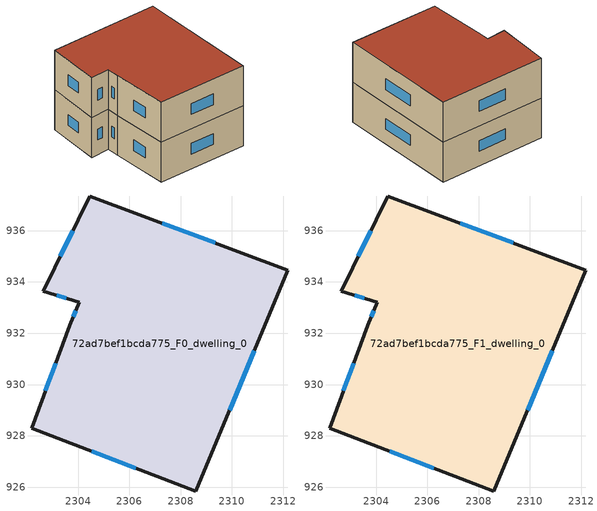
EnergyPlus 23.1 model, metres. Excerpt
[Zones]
72ad7bef1bcda775_F0_dwelling_0
 floor ground (EU_floor_Construction): 2312.18,934.46 2308.59,925.84 2302.18,928.29 2303.66,932.3 2304.04,933.21 2302.64,933.63 2304.45,937.36 z0
 wall outside (EU_wall_Construction): 2304.45,937.36 2302.64,933.63 2304.04,933.21 2303.66,932.3 2302.18,928.29 2308.59,925.84 2312.18,934.46 2304.45,937.36 z0:3
 window (EU_Window_Construction): 2303.79,935.99 2303.3,935 / 2309.35,935.52 2307.28,936.3 / 2309.91,929 2310.87,931.31 / 2304.53,927.4 2306.25,926.74 / 2303.12,930.84 2302.72,929.76 / 2303.9,932.88 2303.8,932.63 / 2303.15,933.48 2303.53,933.36 z1.1:1.9
72ad7bef1bcda775_F1_dwelling_0
 floor to 72ad7bef1bcda775_F0_dwelling_0 (EU_floor_Construction): 2312.18,934.46 2308.59,925.84 2302.18,928.29 2303.66,932.3 2304.04,933.21 2302.64,933.63 2304.45,937.36 z3
 wall outside (EU_wall_Construction): 2304.45,937.36 2302.64,933.63 2304.04,933.21 2303.66,932.3 2302.18,928.29 2308.59,925.84 2312.18,934.46 2304.45,937.36 z3:6
 window (EU_Window_Construction): 2303.79,935.99 2303.3,935 / 2309.35,935.52 2307.28,936.3 / 2309.91,929 2310.87,931.31 / 2304.53,927.4 2306.25,926.74 / 2303.12,930.84 2302.72,929.76 / 2303.9,932.88 2303.8,932.63 / 2303.15,933.48 2303.53,933.36 z4.1:4.9
 roof outside (EU_roof_Construction): 2308.59,925.84 2312.18,934.46 2304.45,937.36 2302.64,933.63 2304.04,933.21 2303.66,932.3 2302.18,928.29 z6
[Building]
EU S2 Campaign: North Axis=0; Terrain=City; Solar Distribution=FullExterior
[Site:Location]
Bologna: Latitude=44.5; Longitude=11.25; Time Zone=1; Elevation=37
[SizingPeriod:WeatherFileDays]
AnnualSizingPeriod: Begin Month=1; Begin Day of Month=1; End Month=12; End Day of Month=31; Day of Week for Start Day=Monday; Use Weather File Daylight Saving Period=No; Use Weather File Rain and Snow Indicators=No
[MATERIAL]
EU_InternalMass_Material: Roughness=MediumRough; Thickness=0.1; Conductivity=1; Density=1800; Specific Heat=900; Thermal Absorptance=0.9; Solar Absorptance=0.7; Visible Absorptance=0.7
[MATERIAL:NOMASS] Roughness=MediumRough; Thermal Absorptance=0.9; Solar Absorptance=0.7; Visible Absorptance=0.7
Name | Thermal Resistance
EU_wall_NoMass | 0.753012
EU_roof_NoMass | 0.675676
EU_floor_NoMass | 0.609756
[WINDOWMATERIAL:SIMPLEGLAZINGSYSTEM]
EU_Window_SimpleGlazing: UFactor=4.6; Solar Heat Gain Coefficient=0.85; Visible Transmittance=0.85
[CONSTRUCTION]
EU_wall_Construction: EU_wall_NoMass
EU_roof_Construction: EU_roof_NoMass
EU_floor_Construction: EU_floor_NoMass
EU_Window_Construction: EU_Window_SimpleGlazing
EU_InternalMass_Construction: EU_InternalMass_Material
[ZONE] Type=1; Multiplier=1; Ceiling Height=autocalculate; Volume=211.674; Floor Area=autocalculate; Part of Total Floor Area=Yes
72ad7bef1bcda775_F0_dwelling_0; 72ad7bef1bcda775_F1_dwelling_0
[INTERNALMASS] Construction=EU_InternalMass_Construction; Surface Area=70.558
Name | Zone or ZoneList
72ad7bef1bcda775_F0_dwelling_0_EU_InternalMass | 72ad7bef1bcda775_F0_dwelling_0
72ad7bef1bcda775_F1_dwelling_0_EU_InternalMass | 72ad7bef1bcda775_F1_dwelling_0
[OTHEREQUIPMENT] Fuel Type=Electricity; Design Level Calculation Method=Watts/Area; Power per Zone Floor Area=1; Fraction Latent=0; Fraction Radiant=0; Fraction Lost=0; Carbon Dioxide Generation Rate=0; EndUse Subcategory=EU_Step8_InternalGains
Name | Zone or ZoneList or Space or SpaceList | Schedule
EU_Step8_InternalGain_72ad7bef1bcda775_F0_dwelling_0_f000 | 72ad7bef1bcda775_F0_dwelling_0 | EU_Step8_GainSchedule_72ad7bef1bcda775_F0_dwelling_0_f000
EU_Step8_InternalGain_72ad7bef1bcda775_F1_dwelling_0_f000 | 72ad7bef1bcda775_F1_dwelling_0 | EU_Step8_GainSchedule_72ad7bef1bcda775_F1_dwelling_0_f000
[ZONEVENTILATION:DESIGNFLOWRATE] Schedule=EU_AlwaysOn; Design Flow Rate Calculation Method=AirChanges/Hour; Air Changes per Hour=0.64; Ventilation Type=Natural; Fan Pressure Rise=0; Fan Total Efficiency=1; Constant Term Coefficient=1; Temperature Term Coefficient=0; Velocity Term Coefficient=0; Velocity Squared Term Coefficient=0; Minimum Indoor Temperature=-100; Maximum Indoor Temperature=100; Delta Temperature=-100; Minimum Outdoor Temperature=-100; Maximum Outdoor Temperature=100; Maximum Wind Speed=40
Name | Zone or ZoneList or Space or SpaceList
EU_ConstantAir_72ad7bef1bcda775_F0_dwelling_0 | 72ad7bef1bcda775_F0_dwelling_0
EU_ConstantAir_72ad7bef1bcda775_F1_dwelling_0 | 72ad7bef1bcda775_F1_dwelling_0
[HVACTEMPLATE:THERMOSTAT] Constant Heating Setpoint=20; Constant Cooling Setpoint=50
EU_HeatOnly_72ad7bef1bcda775_F0_dwelling_0; EU_HeatOnly_72ad7bef1bcda775_F1_dwelling_0
[HVACTEMPLATE:ZONE:IDEALLOADSAIRSYSTEM] System Availability Schedule=EU_AlwaysOn; Maximum Heating Supply Air Temperature=50; Minimum Cooling Supply Air Temperature=13; Maximum Heating Supply Air Humidity Ratio=0.0156; Minimum Cooling Supply Air Humidity Ratio=0.0077; Heating Limit=NoLimit; Cooling Limit=NoLimit; Heating Availability Schedule=EU_AlwaysOn; Cooling Availability Schedule=EU_CoolingOff; Dehumidification Control Type=ConstantSensibleHeatRatio; Cooling Sensible Heat Ratio=0.7; Dehumidification Setpoint=60; Humidification Control Type=None; Humidification Setpoint=30; Outdoor Air Method=None; Outdoor Air Flow Rate per Person=0.00944; Outdoor Air Flow Rate per Zone Floor Area=0; Outdoor Air Flow Rate per Zone=0; Demand Controlled Ventilation Type=None; Outdoor Air Economizer Type=NoEconomizer; Heat Recovery Type=None; Sensible Heat Recovery Effectiveness=0.7; Latent Heat Recovery Effectiveness=0.65
Name | Template Thermostat
72ad7bef1bcda775_F0_dwelling_0 | EU_HeatOnly_72ad7bef1bcda775_F0_dwelling_0
72ad7bef1bcda775_F1_dwelling_0 | EU_HeatOnly_72ad7bef1bcda775_F1_dwelling_0
[SIZING:ZONE] Zone Cooling Design Supply Air Temperature Input Method=SupplyAirTemperature; Zone Cooling Design Supply Air Temperature=13; Zone Heating Design Supply Air Temperature Input Method=SupplyAirTemperature; Zone Heating Design Supply Air Temperature=50; Zone Cooling Design Supply Air Humidity Ratio=0.008; Zone Heating Design Supply Air Humidity Ratio=0.008; Cooling Design Air Flow Method=DesignDay; Cooling Design Air Flow Rate=0; Cooling Minimum Air Flow per Zone Floor Area=0.000762; Cooling Minimum Air Flow=0; Cooling Minimum Air Flow Fraction=0.2; Heating Design Air Flow Method=DesignDay; Heating Design Air Flow Rate=0; Heating Maximum Air Flow per Zone Floor Area=0.002032; Heating Maximum Air Flow=0.141576; Heating Maximum Air Flow Fraction=0.3; Account for Dedicated Outdoor Air System=No; Dedicated Outdoor Air System Control Strategy=NeutralSupplyAir; Dedicated Outdoor Air Low Setpoint Temperature for Design=autosize; Dedicated Outdoor Air High Setpoint Temperature for Design=autosize; Zone Load Sizing Method=Sensible Load Only No Latent Load; Zone Latent Cooling Design Supply Air Humidity Ratio Input Method=HumidityRatioDifference; Zone Cooling Design Supply Air Humidity Ratio Difference=0.005; Zone Latent Heating Design Supply Air Humidity Ratio Input Method=HumidityRatioDifference; Zone Humidification Design Supply Air Humidity Ratio Difference=0.005
72ad7bef1bcda775_F0_dwelling_0; 72ad7bef1bcda775_F1_dwelling_0
[SCHEDULE:CONSTANT]
Name | Hourly Value
EU_AlwaysOn | 1
EU_CoolingOff | 0
[SCHEDULE:FILE] Column Number=1; Rows to Skip at Top=0; Number of Hours of Data=8760; Column Separator=Comma; Interpolate to Timestep=No; Minutes per Item=60; Adjust Schedule for Daylight Savings=Yes
Name | File
EU_Step8_GainSchedule_72ad7bef1bcda775_F0_dwelling_0_f000 | ../../schedules/72ad7bef1bcda775/72ad7bef1bcda775_F0_dwelling_0_f000_gain.csv
EU_Step8_GainSchedule_72ad7bef1bcda775_F1_dwelling_0_f000 | ../../schedules/72ad7bef1bcda775/72ad7bef1bcda775_F1_dwelling_0_f000_gain.csv
